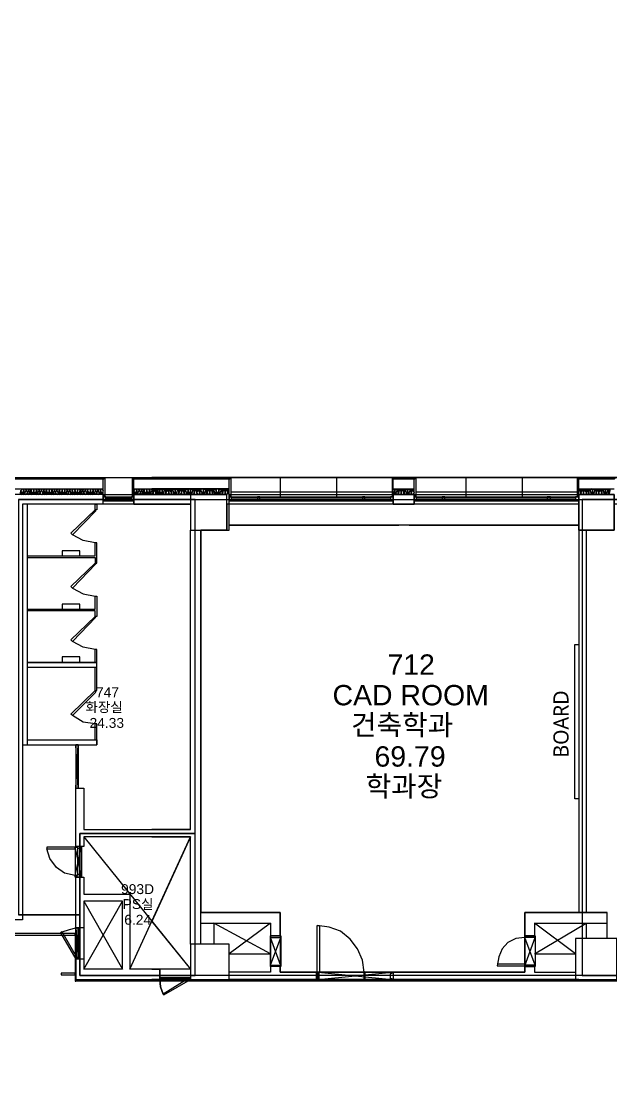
# Model space of a CAD drawing. Header units: millimetres. Extents: x -4033 to 126988, y -1911 to 106718.
# Drawn here: x 82998 to 94470, y 27520 to 48286 of the extents above; entities that cross this region are included whole.
import ezdxf

# ---------------------------------------------------------------- set-up
doc = ezdxf.new("R2010")
doc.units = ezdxf.units.MM
doc.layers.add('PDF_문자', color=7, linetype='Continuous')
doc.layers.add('PDF_형상', color=7, linetype='Continuous')
doc.styles.add('PDF 맑은 고딕', font='malgun.ttf')
doc.styles.add('PDF 맑은고딕Semilight', font='arial.ttf')

msp = doc.modelspace()

# ---------------------------------------------------------------- linework, layer by layer
at = {"layer": 'PDF_형상', "lineweight": 5}
for points in [[(67761, 39401), (67761, 41805), (61365, 41805), (61365, 49883), (62025, 49883), (62025, 64986), (61365, 64986), (61365, 88151), (82000, 88151), (82000, 41805), (79815, 41805), (79815, 39401), (108811, 39401)], [(87044, 39369), (85190, 39369), (85158, 39401), (87076, 39401)], [(103813, 39401), (85536, 39401), (87076, 39401), (87044, 39369), (85536, 39369)], [(88034, 39401), (88034, 39024)], [(89135, 39401), (89135, 39024)], [(91649, 39401), (91649, 39024)], [(92749, 39401), (92749, 39024)], [(84593, 38882), (83021, 38882), (83021, 30789), (82031, 30789), (82031, 30977), (82864, 30977), (82864, 38882), (82487, 38882), (82487, 39071)], [(82487, 39181), (84593, 39181)], [(82990, 39149), (83005, 39165), (83005, 39181), (83021, 39181), (83037, 39165), (83037, 39149), (83021, 39102), (83021, 39086), (83037, 39071), (83053, 39086), (83053, 39102), (83053, 39149), (83053, 39165), (83053, 39181), (83068, 39181), (83084, 39165), (83084, 39149), (83068, 39102), (83068, 39086), (83084, 39071), (83100, 39086), (83115, 39102), (83100, 39149), (83100, 39165), (83115, 39181), (83131, 39181), (83131, 39165), (83131, 39149), (83115, 39102), (83131, 39086), (83147, 39071), (83163, 39086), (83163, 39102), (83147, 39149), (83147, 39165), (83163, 39181), (83178, 39181), (83178, 39165), (83178, 39149), (83178, 39102), (83178, 39086), (83194, 39071), (83210, 39086), (83210, 39102), (83194, 39149), (83194, 39165), (83210, 39181), (83225, 39181), (83241, 39165), (83241, 39149), (83241, 39165), (83257, 39181), (83273, 39181), (83288, 39165), (83288, 39149), (83273, 39102), (83273, 39086), (83288, 39071), (83304, 39086), (83304, 39102), (83304, 39149), (83304, 39165), (83304, 39181), (83320, 39181), (83335, 39165), (83335, 39149), (83320, 39102), (83320, 39086), (83335, 39071), (83351, 39086), (83367, 39102), (83351, 39149), (83351, 39165), (83351, 39181), (83367, 39181), (83383, 39165), (83383, 39149), (83367, 39102), (83367, 39086), (83398, 39071), (83414, 39086), (83414, 39102), (83398, 39149), (83398, 39165), (83414, 39181), (83430, 39181), (83430, 39165), (83430, 39149), (83430, 39102), (83430, 39086), (83445, 39071), (83461, 39086), (83461, 39102), (83445, 39149), (83445, 39165), (83461, 39181), (83477, 39181), (83477, 39165), (83477, 39149), (83477, 39102), (83477, 39086), (83493, 39071), (83508, 39086), (83508, 39102), (83493, 39149), (83493, 39165), (83508, 39181), (83524, 39181), (83540, 39165), (83540, 39149), (83555, 39165), (83555, 39181), (83571, 39181), (83587, 39165), (83587, 39149), (83571, 39102), (83571, 39086), (83587, 39071), (83603, 39086), (83603, 39102), (83603, 39149), (83603, 39165), (83603, 39181), (83618, 39181), (83634, 39165), (83634, 39149), (83618, 39102), (83618, 39086), (83634, 39071), (83650, 39086), (83665, 39102), (83650, 39149), (83650, 39165), (83665, 39181), (83681, 39181), (83681, 39165), (83681, 39149), (83665, 39102), (83681, 39086), (83697, 39071), (83713, 39086), (83713, 39102), (83697, 39149), (83697, 39165), (83713, 39181), (83728, 39181), (83728, 39165), (83728, 39149), (83728, 39102), (83728, 39086), (83744, 39071), (83760, 39086), (83760, 39102), (83744, 39149), (83744, 39165), (83760, 39181), (83775, 39181), (83791, 39165), (83791, 39149), (83791, 39165), (83807, 39181), (83823, 39181), (83838, 39165), (83838, 39149), (83823, 39102), (83823, 39086), (83838, 39071), (83854, 39086), (83854, 39102), (83854, 39149), (83854, 39165), (83854, 39181), (83870, 39181), (83885, 39165), (83885, 39149), (83870, 39102), (83870, 39086), (83885, 39071), (83901, 39086), (83917, 39102), (83901, 39149), (83901, 39165), (83901, 39181), (83917, 39181), (83933, 39165), (83933, 39149), (83917, 39102), (83917, 39086), (83948, 39071), (83964, 39086), (83964, 39102), (83948, 39149), (83948, 39165), (83964, 39181), (83980, 39181), (83980, 39165), (83980, 39149), (83980, 39102), (83980, 39086), (83995, 39071), (84011, 39086), (84011, 39102), (83995, 39149), (83995, 39165), (84011, 39181), (84027, 39181), (84027, 39165), (84043, 39149), (84043, 39165), (84058, 39181), (84074, 39181), (84090, 39165), (84090, 39149), (84106, 39165), (84106, 39181), (84121, 39181), (84137, 39165), (84137, 39149), (84121, 39102), (84121, 39086), (84137, 39071), (84153, 39086), (84153, 39102), (84153, 39149), (84153, 39165), (84153, 39181), (84168, 39181), (84184, 39165), (84184, 39149), (84168, 39102), (84168, 39086), (84184, 39071), (84200, 39086), (84216, 39102), (84200, 39149), (84200, 39165), (84216, 39181), (84231, 39181), (84231, 39165), (84231, 39149), (84216, 39102), (84231, 39086), (84247, 39071), (84263, 39086), (84263, 39102), (84247, 39149), (84247, 39165), (84263, 39181), (84278, 39181), (84278, 39165), (84278, 39149), (84278, 39102), (84278, 39086), (84294, 39071), (84310, 39086), (84310, 39102), (84294, 39149), (84294, 39165), (84310, 39181), (84326, 39181), (84341, 39165), (84341, 39149), (84341, 39165), (84357, 39181), (84373, 39181), (84388, 39165), (84388, 39149), (84373, 39102), (84373, 39086), (84388, 39071), (84404, 39086), (84404, 39102), (84404, 39149), (84404, 39165), (84404, 39181), (84420, 39181), (84436, 39165), (84436, 39149), (84420, 39102), (84420, 39086), (84436, 39071), (84451, 39086), (84467, 39102), (84451, 39149), (84451, 39165), (84451, 39181), (84467, 39181), (84483, 39165), (84483, 39149), (84467, 39102), (84467, 39086), (84498, 39071), (84514, 39086), (84514, 39102), (84498, 39149), (84498, 39165), (84514, 39181), (84530, 39181), (84530, 39165), (84530, 39149), (84530, 39102), (84530, 39086), (84546, 39071), (84561, 39086), (84561, 39102), (84546, 39149), (84546, 39165), (84561, 39181), (84577, 39181), (84577, 39165), (84593, 39149), (84577, 39102), (84577, 39086), (84593, 39071), (85190, 39071), (85190, 38882), (84593, 38882), (84593, 39071), (83021, 39071), (82487, 39071)], [(86290, 32549), (86290, 38379), (87044, 38379), (87044, 39071), (87029, 39086), (87029, 39102), (87029, 39149), (87029, 39165), (87029, 39181), (87013, 39181), (86997, 39165), (86997, 39149), (87013, 39102), (87013, 39086), (86997, 39071), (86981, 39086), (86966, 39102), (86981, 39149), (86981, 39165), (86981, 39181), (86966, 39181), (86950, 39165), (86950, 39149), (86966, 39102), (86966, 39086), (86934, 39071), (86919, 39086), (86919, 39102), (86934, 39149), (86934, 39165), (86919, 39181), (86903, 39181), (86903, 39165), (86903, 39149), (86903, 39102), (86903, 39086), (86887, 39071), (86871, 39086), (86871, 39102), (86887, 39149), (86887, 39165), (86871, 39181), (86856, 39181), (86856, 39165), (86840, 39149), (86840, 39165), (86824, 39181), (86809, 39181), (86793, 39165), (86793, 39149), (86777, 39165), (86777, 39181), (86761, 39181), (86746, 39165), (86746, 39149), (86761, 39102), (86761, 39086), (86746, 39071), (86730, 39086), (86730, 39102), (86730, 39149), (86730, 39165), (86730, 39181), (86714, 39181), (86699, 39165), (86699, 39149), (86714, 39102), (86714, 39086), (86699, 39071), (86667, 39086), (86667, 39102), (86683, 39149), (86683, 39165), (86667, 39181), (86651, 39181), (86651, 39165), (86651, 39149), (86667, 39102), (86651, 39086), (86636, 39071), (86620, 39086), (86620, 39102), (86636, 39149), (86636, 39165), (86620, 39181), (86604, 39181), (86604, 39165), (86604, 39149), (86604, 39102), (86604, 39086), (86589, 39071), (86573, 39086), (86573, 39102), (86589, 39149), (86589, 39165), (86573, 39181), (86557, 39181), (86541, 39165), (86541, 39149), (86541, 39165), (86526, 39181), (86510, 39181), (86494, 39165), (86494, 39149), (86510, 39102), (86510, 39086), (86494, 39071), (86479, 39086), (86479, 39102), (86479, 39149), (86479, 39165), (86479, 39181), (86463, 39181), (86447, 39165), (86447, 39149), (86463, 39102), (86463, 39086), (86447, 39071), (86431, 39086), (86416, 39102), (86431, 39149), (86431, 39165), (86431, 39181), (86416, 39181), (86400, 39165), (86400, 39149), (86416, 39102), (86416, 39086), (86384, 39071), (86369, 39086), (86369, 39102), (86384, 39149), (86384, 39165), (86369, 39181), (86353, 39181), (86353, 39165), (86353, 39149), (86353, 39102), (86353, 39086), (86337, 39071), (86321, 39086), (86321, 39102), (86337, 39149), (86337, 39165), (86321, 39181), (86306, 39181), (86306, 39165), (86290, 39149), (86290, 39165), (86274, 39181), (86259, 39181), (86243, 39165), (86243, 39149), (86227, 39165), (86227, 39181), (86211, 39181), (86196, 39165), (86196, 39149), (86211, 39102), (86211, 39086), (86196, 39071), (86180, 39086), (86180, 39102), (86180, 39149), (86180, 39165), (86180, 39181), (86164, 39181), (86149, 39165), (86149, 39149), (86164, 39102), (86164, 39086), (86149, 39071), (86117, 39086), (86117, 39102), (86133, 39149), (86133, 39165), (86117, 39181), (86101, 39181), (86101, 39165), (86101, 39149), (86117, 39102), (86101, 39086), (86086, 39071), (86070, 39086), (86070, 39102), (86086, 39149), (86086, 39165), (86070, 39181), (86054, 39181), (86054, 39165), (86054, 39149), (86054, 39102), (86054, 39086), (86039, 39071), (86023, 39086), (86023, 39102), (86039, 39149), (86039, 39165), (86023, 39181), (86007, 39181), (85991, 39165), (85991, 39149), (85991, 39165), (85976, 39181), (85960, 39181), (85944, 39165), (85944, 39149), (85960, 39102), (85960, 39086), (85944, 39071), (85929, 39086), (85929, 39102), (85929, 39149), (85929, 39165), (85929, 39181), (85913, 39181), (85897, 39165), (85897, 39149), (85913, 39102), (85913, 39086), (85897, 39071), (85881, 39086), (85866, 39102), (85881, 39149), (85881, 39165), (85881, 39181), (85866, 39181), (85850, 39165), (85850, 39149), (85866, 39102), (85850, 39086), (85834, 39071), (85819, 39086), (85819, 39102), (85834, 39149), (85834, 39165), (85819, 39181), (85803, 39181), (85803, 39165), (85803, 39149), (85803, 39102), (85803, 39086), (85787, 39071), (85771, 39086), (85771, 39102), (85787, 39149), (85787, 39165), (85771, 39181), (85756, 39181), (85756, 39165), (85740, 39149), (85740, 39165), (85724, 39181), (85708, 39181), (85693, 39165), (85693, 39149), (85677, 39165), (85677, 39181), (85661, 39181), (85646, 39165), (85646, 39149), (85661, 39102), (85661, 39086), (85646, 39071), (85630, 39086), (85630, 39102), (85630, 39149), (85630, 39165), (85630, 39181), (85614, 39181), (85598, 39165), (85598, 39149), (85614, 39102), (85614, 39086), (85598, 39071), (85567, 39086), (85567, 39102), (85583, 39149), (85583, 39165), (85567, 39181), (85551, 39181), (85551, 39165), (85551, 39149), (85567, 39102), (85551, 39086), (85536, 39071), (86290, 39071), (85190, 39071), (85190, 38976), (84593, 38976), (84593, 39071)], [(85190, 39181), (87044, 39181), (85536, 39181)], [(85190, 39071), (85206, 39086), (85206, 39102), (85190, 39149), (85206, 39165), (85206, 39181), (85221, 39181), (85237, 39165), (85237, 39149), (85221, 39102), (85221, 39086), (85237, 39071), (85253, 39086), (85253, 39102), (85253, 39149), (85253, 39165), (85253, 39181), (85268, 39181), (85284, 39165), (85284, 39149), (85268, 39102), (85268, 39086), (85284, 39071), (85300, 39086), (85316, 39102), (85300, 39149), (85300, 39165), (85316, 39181), (85331, 39181), (85331, 39165), (85331, 39149), (85316, 39102), (85331, 39086), (85347, 39071), (85363, 39086), (85363, 39102), (85347, 39149), (85347, 39165), (85363, 39181), (85378, 39181), (85378, 39165), (85378, 39149), (85378, 39102), (85378, 39086), (85394, 39071), (85410, 39086), (85410, 39102), (85394, 39149), (85394, 39165), (85410, 39181), (85426, 39181), (85441, 39165), (85441, 39149), (85441, 39165), (85457, 39181), (85473, 39181), (85488, 39165), (85488, 39149), (85473, 39102), (85473, 39086), (85488, 39071), (85504, 39086), (85504, 39102), (85504, 39149), (85504, 39165), (85504, 39181), (85520, 39181), (85536, 39165), (85536, 39149), (85520, 39102), (85520, 39086), (85536, 39071), (85551, 39086), (85567, 39102), (85551, 39149), (85551, 39165), (85551, 39181), (85567, 39181), (85583, 39165), (85583, 39149), (85567, 39102), (85567, 39086), (85598, 39071), (85614, 39086), (85614, 39102), (85598, 39149), (85598, 39165), (85614, 39181), (85630, 39181), (85630, 39165), (85630, 39149), (85630, 39102), (85630, 39086), (85646, 39071), (85661, 39086), (85661, 39102), (85646, 39149), (85646, 39165), (85661, 39181), (85677, 39181), (85677, 39165), (85693, 39149), (85693, 39165), (85708, 39181), (85724, 39181), (85740, 39165), (85740, 39149)], [(85190, 38882), (86290, 38882), (85190, 38882), (85190, 39071), (86997, 39071), (85536, 39071)], [(90219, 39118), (87076, 39118)], [(93818, 39118), (90675, 39118)], [(94478, 39071), (94462, 39071), (94446, 39086), (94446, 39102), (94462, 39149), (94462, 39165), (94446, 39181), (94431, 39165), (94431, 39149), (94431, 39102), (94431, 39086), (94431, 39071), (94415, 39071), (94399, 39086), (94399, 39102), (94415, 39149), (94415, 39165), (94399, 39181), (94384, 39165), (94368, 39149), (94352, 39165), (94336, 39181), (94321, 39165), (94321, 39149), (94336, 39102), (94336, 39086), (94321, 39071), (94305, 39071), (94305, 39086), (94305, 39102), (94305, 39149), (94305, 39165), (94289, 39181), (94274, 39165), (94274, 39149), (94289, 39102), (94289, 39086), (94274, 39071), (94258, 39071), (94242, 39086), (94242, 39102), (94258, 39149), (94258, 39165), (94242, 39181), (94226, 39165), (94226, 39149), (94242, 39102), (94242, 39086), (94226, 39071), (94211, 39071), (94195, 39086), (94195, 39102), (94211, 39149), (94211, 39165), (94195, 39181), (94179, 39165), (94179, 39149), (94179, 39102), (94179, 39086), (94179, 39071), (94164, 39071), (94148, 39086), (94148, 39102), (94164, 39149), (94164, 39165), (94148, 39181), (94132, 39165), (94116, 39149), (94116, 39165), (94085, 39181), (94069, 39165), (94069, 39149), (94085, 39102), (94085, 39086), (94069, 39071), (94054, 39071), (94054, 39086), (94054, 39102), (94054, 39149), (94054, 39165), (94038, 39181), (94022, 39165), (94022, 39149), (94038, 39102), (94038, 39086), (94022, 39071), (94006, 39071), (94006, 39086), (94006, 39102), (94006, 39149), (94006, 39165), (93991, 39181), (93975, 39165), (93975, 39149), (93991, 39102), (93991, 39086), (93975, 39071), (93959, 39071), (93944, 39086), (93944, 39102), (93959, 39149), (93959, 39165), (93944, 39181), (93928, 39165), (93928, 39149), (93944, 39102), (93944, 39086), (93928, 39071), (93912, 39071), (93896, 39086), (93896, 39102), (93912, 39149), (93912, 39165), (93896, 39181), (93881, 39165), (93881, 39149), (93881, 39102), (93881, 39086), (93881, 39071), (93865, 39071), (93849, 39086), (93849, 39102), (93865, 39149), (93865, 39165), (93849, 39181), (94541, 39181)], [(82943, 38976), (86384, 38976), (90439, 38976), (94195, 38976), (97935, 38976), (101691, 38976), (105447, 38976), (109392, 38976), (109392, 29594), (109392, 24471), (105447, 24471), (105447, 20479), (101691, 20479), (97935, 20479), (94195, 20479), (90439, 20479), (86699, 20479), (82943, 20479)], [(83021, 34199), (83115, 34199), (83115, 38882)], [(84593, 39024), (85190, 39024)], [(84593, 38945), (85190, 38945)], [(84640, 39008), (85143, 39008)], [(84640, 38961), (85143, 38961)], [(86384, 29704), (86384, 32470), (86384, 38976), (93912, 38976), (93912, 29704)], [(97857, 38882), (94541, 38882), (94541, 38379), (93849, 38379), (93849, 38882), (86997, 38882), (86997, 38379), (86494, 38379), (86494, 30930), (88034, 30930), (88034, 29767), (88034, 29877), (87846, 29877), (87846, 29908), (88019, 29908), (88019, 29893), (88050, 29893), (88050, 29877), (87846, 29877), (87846, 29767), (87044, 29767)], [(87044, 39024), (90235, 39024)], [(87044, 38976), (90235, 38976)], [(87044, 38945), (90235, 38945)], [(87091, 39008), (90187, 39008)], [(87091, 38961), (90187, 38961)], [(90643, 39024), (93849, 39024)], [(90643, 38976), (93849, 38976)], [(90643, 38945), (93849, 38945)], [(90690, 39008), (93786, 39008)], [(90690, 38961), (93786, 38961)], [(90549, 38474), (93849, 38474), (87044, 38474), (90345, 38474)], [(83995, 37248), (83964, 37279), (84436, 37735), (84467, 37735), (84467, 38128), (84436, 38128), (84200, 38175), (83995, 38285)], [(86494, 30317), (86494, 38379)], [(93849, 38379), (93849, 30930)], [(93991, 38379), (93991, 30930)], [(83115, 37876), (84436, 37876), (84436, 38128)], [(83115, 37845), (84436, 37845), (84436, 37735), (84451, 37719), (83995, 37248), (84200, 37138), (84436, 37091), (84467, 37091), (84467, 36698), (84436, 36698), (83964, 36242), (83995, 36210), (84451, 36682), (84436, 36698), (84436, 36808), (83115, 36808)], [(84137, 37876), (84137, 37971), (83791, 37971), (83791, 37876)], [(83115, 36839), (84436, 36839), (84436, 37091)], [(84137, 36839), (84137, 36933), (83791, 36933), (83791, 36839)], [(83995, 34765), (83964, 34796), (84436, 35252), (84467, 35252), (84467, 35708), (84467, 35802), (84467, 36053), (84436, 36053), (84200, 36100), (83995, 36210)], [(93849, 33146), (93771, 33146), (93771, 36148), (93849, 36148)], [(84436, 35802), (84436, 36053)], [(84137, 35802), (84137, 35912), (83791, 35912), (83791, 35802)], [(83115, 34293), (84467, 34293), (84467, 34199), (84467, 34293), (84467, 34607), (84436, 34607), (84200, 34639), (83995, 34765), (84451, 35220), (84436, 35252), (84436, 35708)], [(83115, 35708), (84467, 35708)], [(84436, 34293), (84436, 34607)], [(83115, 34199), (84467, 34199)], [(84058, 34199), (84058, 33350), (84216, 33350), (84216, 32549), (86290, 32549), (85536, 32549)], [(84216, 32407), (84216, 32219), (84058, 32219), (84058, 33350)], [(84153, 31622), (84168, 31622), (84168, 31653), (84121, 31669), (84090, 31669), (84090, 31653), (84043, 31653), (84043, 31622), (84058, 31622), (84216, 31622), (84216, 31291), (85111, 31291), (85111, 29830), (86290, 32407), (85536, 30757), (86290, 29830)], [(85536, 32407), (86290, 32407), (84216, 32407), (86290, 29830), (85111, 29830)], [(86290, 30317), (86290, 32407)], [(84058, 32219), (84043, 32219), (84043, 32203), (84090, 32203), (84090, 32187), (84121, 32187), (84168, 32203), (84168, 32219), (84153, 32219)], [(84043, 32172), (84043, 31653), (83838, 31700), (83681, 31810), (83555, 31983), (83493, 32172)], [(84090, 32187), (84090, 31669)], [(84216, 30631), (84058, 30631), (84058, 31622)], [(84216, 31150), (84970, 29830), (84970, 31150), (84216, 31150), (84216, 30019), (84058, 30019)], [(84970, 29830), (84216, 29830), (84970, 31150)], [(82943, 27331), (86699, 27331), (90439, 27331), (94195, 27331), (97935, 27331), (101691, 27331), (101691, 29704), (97935, 29704), (94195, 29704), (90439, 29704), (86384, 29704), (84137, 29704), (84137, 30883), (82943, 30883)], [(86494, 30726), (87846, 30726), (87846, 30474), (88034, 30474), (88034, 30930), (86494, 30930)], [(94399, 30427), (94399, 30930), (92796, 30930), (92796, 29767), (92796, 29877), (92796, 29893), (92828, 29893), (92828, 29908), (93001, 29908), (93001, 29877), (92796, 29877), (92985, 29877), (92985, 29767), (93786, 29767)], [(92985, 30726), (92985, 30474), (92796, 30474), (92796, 30930), (94399, 30930)], [(83791, 30553), (83933, 30600), (84058, 30631), (84058, 30019), (84058, 29626), (85693, 29626), (85708, 29484), (85756, 29343), (85708, 29484), (85693, 29626), (85536, 29626), (101613, 29626), (101613, 29594), (85536, 29594)], [(84106, 30034), (84058, 30019), (84058, 30631), (84106, 30631), (84058, 30019), (84058, 30631), (84106, 30019), (84106, 30631), (84106, 30019)], [(87846, 30726), (87044, 30129), (87846, 30129), (86746, 30726), (86746, 30317)], [(89669, 29751), (89669, 29767), (89685, 29767), (89685, 29626), (89669, 29626), (89669, 29736), (89669, 29767), (89637, 30003), (89543, 30223), (89402, 30411), (89213, 30569), (88993, 30647), (88757, 30679)], [(92985, 30129), (93991, 30726), (93991, 30427)], [(93001, 30129), (93786, 30129), (92985, 30726), (94399, 30726)], [(87846, 29908), (87846, 30443), (87846, 30474), (88050, 30474), (88050, 30443), (88050, 29893)], [(87846, 30443), (88019, 30443), (88050, 30443)], [(93001, 30443), (92828, 30443), (92796, 30443), (92796, 30474), (93001, 30474), (93001, 30443), (93001, 29908)], [(84216, 30019), (84216, 29830)], [(92796, 29924), (92262, 29924)], [(85536, 29830), (85693, 29830), (85693, 29626), (86290, 29626), (85693, 29626), (85693, 29830)], [(93849, 29626), (89685, 29626), (89685, 29767), (92796, 29767), (88034, 29767), (88742, 29767), (88742, 29626), (87044, 29626)], [(88789, 29767), (88742, 29767), (88742, 29626), (88757, 29626), (88773, 29626), (88773, 29736), (88757, 29736), (88757, 29767)], [(88773, 29767), (90219, 29767), (88773, 29767), (90219, 29626), (88773, 29626), (90219, 29767), (90235, 29767), (90235, 29626), (90219, 29626), (90219, 29641), (90187, 29641), (90187, 29751), (90219, 29751), (90219, 29767)], [(101581, 29594), (101581, 27410), (101613, 27410), (101613, 29594), (84058, 29594), (84058, 29626), (101613, 29626)], [(86290, 29626), (85693, 29626), (85693, 29657), (86290, 29626), (85693, 29626), (86290, 29657), (85693, 29657), (86290, 29657), (85693, 29657), (86290, 29657), (85693, 29626), (86290, 29626), (85693, 29657), (85693, 29626), (86290, 29626), (86290, 29657)], [(88757, 29626), (88773, 29626)], [(89669, 29626), (89685, 29626)]]:
    msp.add_lwpolyline(points, dxfattribs=at)
for points in [[(82487, 39369), (82455, 39385), (82455, 39039), (82487, 39039), (82487, 39369), (82471, 39401), (84624, 39401), (84593, 39369)], [(84593, 39369), (84624, 39385), (84624, 39039), (84593, 39039)], [(85190, 39369), (85158, 39385), (85158, 39039), (85190, 39039)], [(87044, 39369), (87076, 39385), (87076, 39039), (87044, 39039)], [(90250, 39369), (90219, 39401), (90675, 39401), (90643, 39369)], [(90235, 39369), (90219, 39385), (90219, 39039), (90235, 39039)], [(90643, 39369), (90675, 39385), (90675, 39039), (90643, 39039)], [(93849, 39369), (93818, 39401), (94572, 39401), (94541, 39369)], [(93849, 39369), (93818, 39385), (93818, 39039), (93849, 39039)], [(82990, 39149), (82974, 39102), (82974, 39086), (82990, 39071), (83005, 39086), (83005, 39102)], [(83241, 39149), (83225, 39102), (83225, 39086), (83241, 39071), (83257, 39086), (83257, 39102)], [(83540, 39149), (83524, 39102), (83524, 39086), (83540, 39071), (83555, 39086), (83555, 39102)], [(83791, 39149), (83775, 39102), (83775, 39086), (83791, 39071), (83807, 39086), (83807, 39102)], [(84043, 39149), (84027, 39102), (84027, 39086), (84043, 39071), (84058, 39086), (84058, 39102)], [(84090, 39149), (84074, 39102), (84074, 39086), (84090, 39071), (84106, 39086), (84106, 39102)], [(84341, 39149), (84326, 39102), (84326, 39086), (84341, 39071), (84357, 39086), (84357, 39102)], [(85441, 39149), (85426, 39102), (85426, 39086), (85441, 39071), (85457, 39086), (85457, 39102)], [(85693, 39149), (85677, 39102), (85677, 39086), (85693, 39071), (85708, 39086), (85708, 39102)], [(85693, 39149), (85677, 39102), (85677, 39086), (85693, 39071), (85708, 39086), (85708, 39102)], [(85740, 39149), (85724, 39102), (85724, 39086), (85740, 39071), (85756, 39086), (85756, 39102)], [(85991, 39149), (85976, 39102), (85976, 39086), (85991, 39071), (86007, 39086), (86007, 39102)], [(86243, 39149), (86227, 39102), (86227, 39086), (86243, 39071), (86259, 39086), (86259, 39102)], [(86290, 39149), (86274, 39102), (86274, 39086), (86290, 39071), (86306, 39086), (86306, 39102)], [(86290, 39071), (86290, 38379), (86997, 38379), (86997, 39071)], [(86541, 39149), (86526, 39102), (86526, 39086), (86541, 39071), (86557, 39086), (86557, 39102)], [(86793, 39149), (86777, 39102), (86777, 39086), (86793, 39071), (86809, 39086), (86809, 39102)], [(86840, 39149), (86824, 39102), (86824, 39086), (86840, 39071), (86856, 39086), (86856, 39102)], [(87044, 38882), (87044, 39071), (90235, 39071), (90235, 38882)], [(90628, 39149), (90643, 39102), (90628, 39086), (90628, 39071), (90612, 39071), (90596, 39086), (90596, 39102), (90612, 39149), (90612, 39165), (90596, 39181), (90580, 39165), (90580, 39149), (90580, 39102), (90580, 39086), (90580, 39071), (90565, 39071), (90549, 39086), (90549, 39102), (90565, 39149), (90565, 39165), (90549, 39181), (90533, 39165), (90517, 39149), (90502, 39165), (90486, 39181), (90470, 39165), (90470, 39149), (90486, 39102), (90486, 39086), (90470, 39071), (90455, 39071), (90455, 39086), (90455, 39102), (90455, 39149), (90455, 39165), (90439, 39181), (90423, 39165), (90423, 39149), (90439, 39102), (90439, 39086), (90423, 39071), (90407, 39071), (90392, 39086), (90392, 39102), (90407, 39149), (90407, 39165), (90392, 39181), (90376, 39165), (90376, 39149), (90392, 39102), (90392, 39086), (90376, 39071), (90360, 39071), (90345, 39086), (90345, 39102), (90360, 39149), (90360, 39165), (90345, 39181), (90329, 39165), (90329, 39149), (90329, 39102), (90329, 39086), (90329, 39071), (90313, 39071), (90297, 39086), (90297, 39102), (90313, 39149), (90313, 39165), (90297, 39181), (90282, 39165), (90266, 39149), (90266, 39165), (90235, 39181), (90643, 39181), (90628, 39165)], [(90235, 39071), (90235, 38882), (90643, 38882), (90643, 39071)], [(90235, 39071), (90643, 39071), (90643, 38882), (90235, 38882)], [(90266, 39149), (90250, 39102), (90250, 39086), (90266, 39071), (90282, 39071), (90282, 39086), (90282, 39102)], [(90517, 39149), (90502, 39102), (90502, 39086), (90502, 39071), (90517, 39071), (90533, 39086), (90533, 39102)], [(93849, 38882), (90643, 38882), (90643, 39071), (93849, 39071)], [(94541, 38379), (94541, 39071), (93849, 39071), (93849, 38379)], [(93849, 38379), (93849, 39071), (94541, 39071), (94541, 38379)], [(94541, 39071), (93849, 39071), (93849, 38379), (94541, 38379)], [(94116, 39149), (94101, 39102), (94101, 39086), (94116, 39071), (94132, 39071), (94132, 39086), (94132, 39102)], [(94368, 39149), (94352, 39102), (94352, 39086), (94352, 39071), (94368, 39071), (94384, 39086), (94384, 39102)], [(82943, 38976), (82943, 30883), (84137, 30883), (84137, 32470), (86384, 32470), (86384, 38976)], [(84467, 38772), (84436, 38772), (83964, 38316), (83995, 38285), (84451, 38756), (84436, 38772), (84436, 38882), (84467, 38882)], [(84593, 38945), (84640, 38945), (84640, 39024), (84593, 39024)], [(85143, 38945), (85190, 38945), (85190, 39024), (85143, 39024)], [(86290, 38882), (85536, 38882)], [(87044, 38945), (87091, 38945), (87091, 39024), (87044, 39024)], [(87594, 38945), (87642, 38945), (87642, 39024), (87594, 39024)], [(89637, 38945), (89685, 38945), (89685, 39024), (89637, 39024)], [(90187, 38945), (90235, 38945), (90235, 39024), (90187, 39024)], [(90643, 38945), (90690, 38945), (90690, 39024), (90643, 39024)], [(91193, 38945), (91240, 38945), (91240, 39024), (91193, 39024)], [(93236, 38945), (93299, 38945), (93299, 39024), (93236, 39024)], [(93786, 38945), (93849, 38945), (93849, 39024), (93786, 39024)], [(101691, 29704), (101691, 38976), (93912, 38976), (93912, 29704)], [(83115, 35802), (84467, 35802)], [(84106, 33350), (84106, 34199), (84106, 33350), (84058, 34199), (84058, 33350), (84106, 34199), (84058, 34199), (84058, 33350)], [(84137, 32470), (84137, 30883), (84137, 29704), (86384, 29704), (86384, 32470)], [(84043, 32203), (83493, 32203), (83493, 32172), (84043, 32172)], [(84168, 32219), (84043, 32219), (84043, 32203), (84090, 32203), (84090, 32187), (84121, 32187), (84168, 32203)], [(84168, 32203), (84168, 31653), (84043, 32203), (84043, 31653)], [(84168, 31622), (84043, 31622), (84043, 31653), (84090, 31653), (84090, 31669), (84121, 31669), (84168, 31653)], [(84058, 30019), (84090, 30034), (83791, 30553), (83760, 30537)], [(88757, 29767), (88757, 30679), (88804, 30679), (88804, 29767)], [(67117, 30490), (84043, 30490), (84043, 30521), (67117, 30521)], [(84043, 29594), (84058, 29594), (84058, 30521), (84043, 30521)], [(88050, 30474), (87846, 30474), (87846, 30443), (88019, 30443), (88050, 30443)], [(87846, 30443), (87846, 29908), (88050, 30443), (88050, 29893)], [(92262, 29893), (92796, 29893), (92796, 30443), (92623, 30427), (92466, 30349), (92356, 30223), (92293, 30066)], [(92796, 30474), (93001, 30474), (93001, 30443), (92812, 30443), (92796, 30443)], [(93001, 30443), (93001, 29908), (92796, 30443), (92796, 29893)], [(94588, 29626), (94588, 30427), (93786, 30427), (93786, 29626)], [(87044, 29626), (87044, 30317), (86290, 30317), (86290, 29626)], [(88050, 29877), (87846, 29877), (87846, 29908), (88019, 29908), (88019, 29893), (88050, 29893)], [(92796, 29877), (93001, 29877), (93001, 29908), (92812, 29908), (92812, 29893), (92796, 29893)], [(83775, 29720), (84043, 29720), (84043, 29751), (83775, 29751)], [(88742, 29626), (88742, 29767), (88773, 29767), (88773, 29751), (88789, 29751), (88789, 29641), (88773, 29641), (88773, 29626)], [(86290, 29626), (86274, 29657), (85756, 29343), (85771, 29327)]]:
    msp.add_lwpolyline(points, close=True, dxfattribs=at)

# ---------------------------------------------------------------- texts
at = {"layer": 'PDF_문자', "attachment_point": 4, "style": 'PDF 맑은고딕Semilight'}
for s, insert, char_height in [('712', (90125, 35759), 396), ('747', (84451, 35220), 192.4), ('CAD ROOM', (89056, 35161), 396), ('화장실', (84247, 34921), 192.4), ('24.33', (84325, 34622), 192.4), ('건축학과', (89417, 34564), 396), ('69.79', (89873, 33967), 396), ('학과장', (89700, 33370), 396), ('993D', (84939, 31385), 192.4), ('PS실', (84970, 31086), 192.4), ('6.24', (85001, 30788), 192.4)]:
    msp.add_mtext(s, dxfattribs=dict(at, insert=insert, char_height=char_height))
at = {"layer": 'PDF_문자', "insert": (93505, 33947), "char_height": 293.7, "attachment_point": 4, "rotation": 90, "style": 'PDF 맑은 고딕'}
msp.add_mtext('BOARD', dxfattribs=at)

doc.saveas('drawing.dxf')
